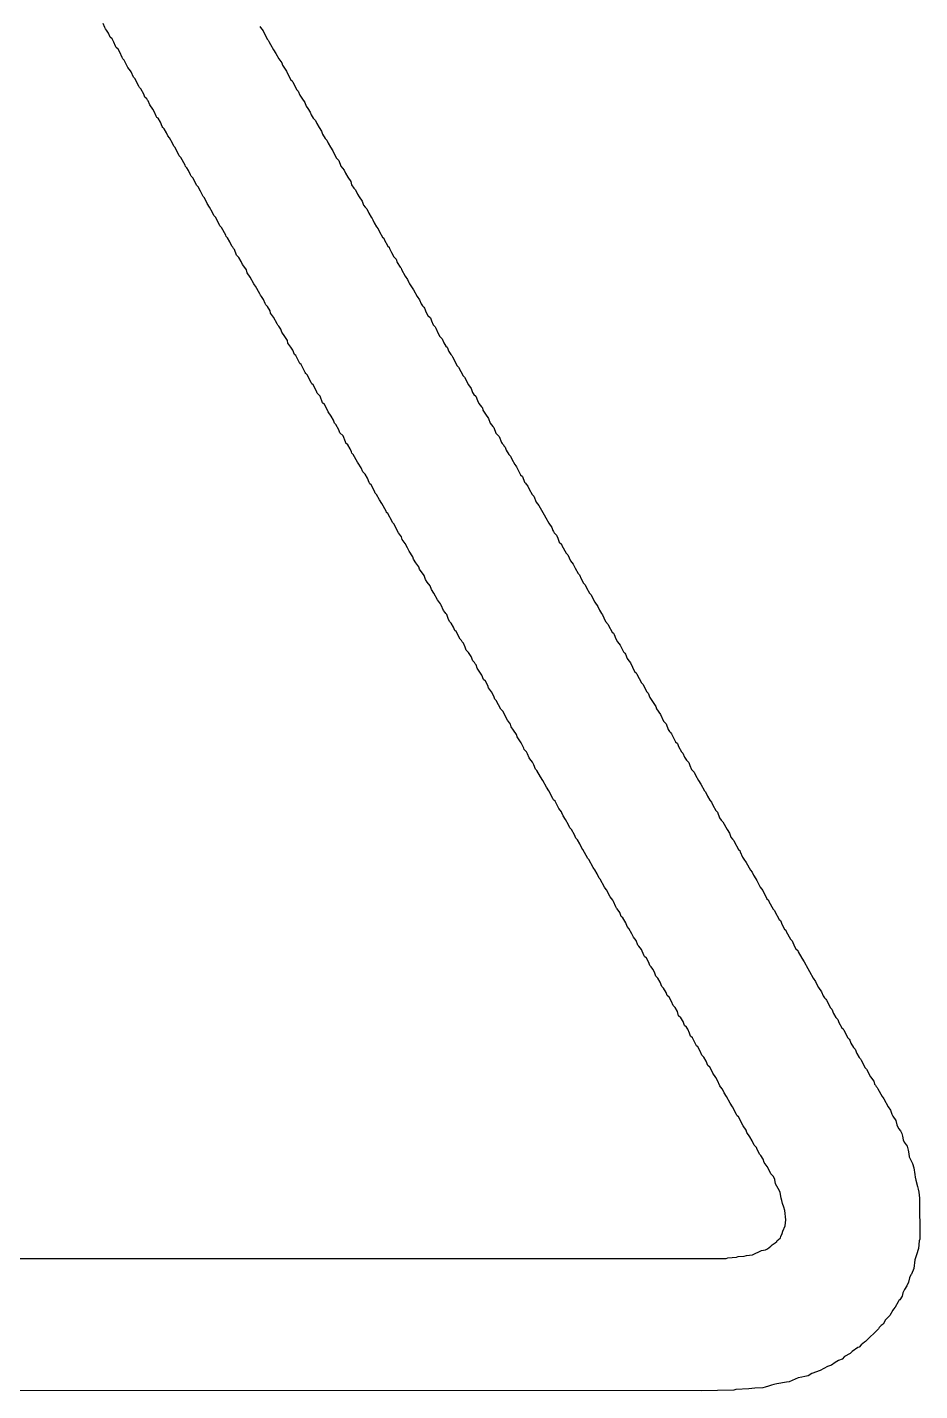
# Model space of a CAD drawing. Header units: inches. Extents: x 0 to 5379, y 0 to 5429.
# Drawn here: x 128.146 to 129.827, y 173.325 to 175.892 of the extents above; entities that cross this region are included whole.
import ezdxf

# ---------------------------------------------------------------- set-up
doc = ezdxf.new("R2010")
doc.units = ezdxf.units.IN
doc.layers.add('Top Overlay', color=2, linetype='Continuous')

msp = doc.modelspace()

# ---------------------------------------------------------------- linework, layer by layer
at = {"layer": 'Top Overlay'}
for p, q in [((128.2922, 175.8917), (128.2888, 175.8996)), ((128.2933, 175.8894), (128.2922, 175.8917)), ((128.2955, 175.8872), (128.2933, 175.8894)), ((128.2989, 175.8815), (128.2955, 175.8872)), ((128.3023, 175.8736), (128.2989, 175.8815)), ((128.3057, 175.8703), (128.3023, 175.8736)), ((128.3091, 175.8646), (128.3057, 175.8703)), ((128.584, 175.8939), (128.5851, 175.8917)), ((128.5851, 175.8917), (128.5902, 175.8855)), ((128.5902, 175.8855), (128.5981, 175.8697)), ((128.3124, 175.8567), (128.3091, 175.8646)), ((128.3136, 175.8545), (128.3124, 175.8567)), ((128.317, 175.8511), (128.3136, 175.8545)), ((128.3203, 175.8455), (128.317, 175.8511)), ((128.3248, 175.8353), (128.3203, 175.8455)), ((128.5981, 175.8697), (128.5998, 175.868)), ((128.5998, 175.868), (128.6009, 175.8658)), ((128.6009, 175.8658), (128.6043, 175.8601)), ((128.6043, 175.8601), (128.6099, 175.85)), ((128.6099, 175.85), (128.6144, 175.8432)), ((128.326, 175.8331), (128.3248, 175.8353)), ((128.3288, 175.8303), (128.326, 175.8331)), ((128.3355, 175.8167), (128.3288, 175.8303)), ((128.6144, 175.8432), (128.6201, 175.8331)), ((128.6201, 175.8331), (128.6257, 175.8252)), ((128.6257, 175.8252), (128.6268, 175.8207)), ((128.6268, 175.8207), (128.6342, 175.81)), ((128.3406, 175.8105), (128.3355, 175.8167)), ((128.3417, 175.8083), (128.3406, 175.8105)), ((128.3463, 175.7981), (128.3417, 175.8083)), ((128.3485, 175.7959), (128.3463, 175.7981)), ((128.3564, 175.7812), (128.3485, 175.7959)), ((128.6342, 175.81), (128.637, 175.8038)), ((128.637, 175.8038), (128.6426, 175.7936)), ((128.6426, 175.7936), (128.6449, 175.7914)), ((128.3575, 175.779), (128.3564, 175.7812)), ((128.3598, 175.7767), (128.3575, 175.779)), ((128.3654, 175.7666), (128.3598, 175.7767)), ((128.6449, 175.7914), (128.646, 175.7891)), ((128.646, 175.7891), (128.6539, 175.7745)), ((128.6539, 175.7745), (128.6561, 175.7722)), ((128.6561, 175.7722), (128.6595, 175.7643)), ((128.3677, 175.761), (128.3654, 175.7666)), ((128.371, 175.7576), (128.3677, 175.761)), ((128.3722, 175.7553), (128.371, 175.7576)), ((128.3739, 175.7536), (128.3722, 175.7553)), ((128.3767, 175.7463), (128.3739, 175.7536)), ((128.3823, 175.7384), (128.3767, 175.7463)), ((128.6595, 175.7643), (128.6629, 175.7587)), ((128.6629, 175.7587), (128.6685, 175.7508)), ((128.6685, 175.7508), (128.6714, 175.7435)), ((128.6714, 175.7435), (128.6742, 175.7395)), ((128.3857, 175.7328), (128.3823, 175.7384)), ((128.3891, 175.7249), (128.3857, 175.7328)), ((128.3902, 175.7226), (128.3891, 175.7249)), ((128.3925, 175.7215), (128.3902, 175.7226)), ((128.397, 175.7136), (128.3925, 175.7215)), ((128.6742, 175.7395), (128.6787, 175.7328)), ((128.6787, 175.7328), (128.6809, 175.7272)), ((128.6809, 175.7272), (128.6843, 175.7215)), ((128.6843, 175.7215), (128.6888, 175.717)), ((128.6888, 175.717), (128.6911, 175.7114)), ((128.4003, 175.7057), (128.397, 175.7136)), ((128.4015, 175.7035), (128.4003, 175.7057)), ((128.4037, 175.7012), (128.4015, 175.7035)), ((128.4082, 175.6933), (128.4037, 175.7012)), ((128.4105, 175.6877), (128.4082, 175.6933)), ((128.6911, 175.7114), (128.6956, 175.7035)), ((128.6956, 175.7035), (128.7001, 175.6967)), ((128.7001, 175.6967), (128.7023, 175.6911)), ((128.7023, 175.6911), (128.7068, 175.6832)), ((128.4139, 175.6843), (128.4105, 175.6877)), ((128.4195, 175.6742), (128.4139, 175.6843)), ((128.4218, 175.6686), (128.4195, 175.6742)), ((128.424, 175.6663), (128.4218, 175.6686)), ((128.4285, 175.6584), (128.424, 175.6663)), ((128.7068, 175.6832), (128.7102, 175.6798)), ((128.7102, 175.6798), (128.7125, 175.6742)), ((128.7125, 175.6742), (128.717, 175.6663)), ((128.717, 175.6663), (128.7215, 175.6595)), ((128.4319, 175.6505), (128.4285, 175.6584)), ((128.4353, 175.6471), (128.4319, 175.6505)), ((128.4432, 175.6325), (128.4353, 175.6471)), ((128.7215, 175.6595), (128.7238, 175.6539)), ((128.7238, 175.6539), (128.7283, 175.646)), ((128.7283, 175.646), (128.7328, 175.6415)), ((128.7328, 175.6415), (128.7367, 175.6308)), ((128.4443, 175.6302), (128.4432, 175.6325)), ((128.4465, 175.628), (128.4443, 175.6302)), ((128.4499, 175.6224), (128.4465, 175.628)), ((128.4533, 175.6145), (128.4499, 175.6224)), ((128.4544, 175.6122), (128.4533, 175.6145)), ((128.7367, 175.6308), (128.7395, 175.6269)), ((128.7395, 175.6269), (128.7429, 175.6235)), ((128.7429, 175.6235), (128.7452, 175.6178)), ((128.7452, 175.6178), (128.7497, 175.61)), ((128.4578, 175.6088), (128.4544, 175.6122)), ((128.4612, 175.6032), (128.4578, 175.6088)), ((128.4646, 175.5953), (128.4612, 175.6032)), ((128.468, 175.5919), (128.4646, 175.5953)), ((128.4725, 175.584), (128.468, 175.5919)), ((128.7497, 175.61), (128.7553, 175.6021)), ((128.7553, 175.6021), (128.757, 175.5959)), ((128.757, 175.5959), (128.7609, 175.5897)), ((128.7609, 175.5897), (128.7643, 175.5863)), ((128.4758, 175.5762), (128.4725, 175.584)), ((128.477, 175.5739), (128.4758, 175.5762)), ((128.4792, 175.5716), (128.477, 175.5739)), ((128.482, 175.5677), (128.4792, 175.5716)), ((128.4849, 175.5604), (128.482, 175.5677)), ((128.7643, 175.5863), (128.7677, 175.5784)), ((128.7677, 175.5784), (128.7711, 175.5728)), ((128.7711, 175.5728), (128.7767, 175.5649)), ((128.7767, 175.5649), (128.7795, 175.5576)), ((128.4894, 175.5536), (128.4849, 175.5604)), ((128.495, 175.5435), (128.4894, 175.5536)), ((128.4973, 175.5378), (128.495, 175.5435)), ((128.5006, 175.5345), (128.4973, 175.5378)), ((128.7795, 175.5576), (128.7823, 175.5536)), ((128.7823, 175.5536), (128.7857, 175.5502)), ((128.7857, 175.5502), (128.7891, 175.5423)), ((128.7891, 175.5423), (128.7936, 175.5345)), ((128.5051, 175.5266), (128.5006, 175.5345)), ((128.5085, 175.5187), (128.5051, 175.5266)), ((128.5119, 175.5153), (128.5085, 175.5187)), ((128.5198, 175.5007), (128.5119, 175.5153)), ((128.7936, 175.5345), (128.7959, 175.5322)), ((128.7959, 175.5322), (128.797, 175.53)), ((128.797, 175.53), (128.7992, 175.5243)), ((128.7992, 175.5243), (128.8038, 175.5164)), ((128.8038, 175.5164), (128.8071, 175.5131)), ((128.8071, 175.5131), (128.8094, 175.5074)), ((128.5209, 175.4984), (128.5198, 175.5007)), ((128.5232, 175.4961), (128.5209, 175.4984)), ((128.5277, 175.4883), (128.5232, 175.4961)), ((128.5311, 175.4804), (128.5277, 175.4883)), ((128.8094, 175.5074), (128.815, 175.4973)), ((128.815, 175.4973), (128.8173, 175.495)), ((128.8173, 175.495), (128.8184, 175.4928)), ((128.8184, 175.4928), (128.8252, 175.4804)), ((128.5333, 175.4781), (128.5311, 175.4804)), ((128.5344, 175.4759), (128.5333, 175.4781)), ((128.5361, 175.4742), (128.5344, 175.4759)), ((128.5401, 175.4635), (128.5361, 175.4742)), ((128.5446, 175.459), (128.5401, 175.4635)), ((128.8252, 175.4804), (128.8274, 175.4781)), ((128.8274, 175.4781), (128.8285, 175.4759)), ((128.8285, 175.4759), (128.8319, 175.468)), ((128.8319, 175.468), (128.8364, 175.4601)), ((128.8364, 175.4601), (128.8409, 175.4556)), ((128.5491, 175.4511), (128.5446, 175.459)), ((128.5513, 175.4454), (128.5491, 175.4511)), ((128.5542, 175.4426), (128.5513, 175.4454)), ((128.5587, 175.4359), (128.5542, 175.4426)), ((128.5604, 175.4297), (128.5587, 175.4359)), ((128.8409, 175.4556), (128.8426, 175.4494)), ((128.8426, 175.4494), (128.8483, 175.4404)), ((128.8483, 175.4404), (128.85, 175.4387)), ((128.85, 175.4387), (128.8511, 175.4364)), ((128.8511, 175.4364), (128.8578, 175.424)), ((128.566, 175.4218), (128.5604, 175.4297)), ((128.5728, 175.4094), (128.566, 175.4218)), ((128.5739, 175.4071), (128.5728, 175.4094)), ((128.8578, 175.424), (128.8624, 175.4173)), ((128.8624, 175.4173), (128.8646, 175.4116)), ((128.8646, 175.4116), (128.8657, 175.4094)), ((128.8657, 175.4094), (128.8736, 175.3981)), ((128.5761, 175.4049), (128.5739, 175.4071)), ((128.584, 175.3902), (128.5761, 175.4049)), ((128.5851, 175.388), (128.584, 175.3902)), ((128.5874, 175.3857), (128.5851, 175.388)), ((128.5908, 175.3801), (128.5874, 175.3857)), ((128.8736, 175.3981), (128.8804, 175.3857)), ((128.8804, 175.3857), (128.8849, 175.379)), ((128.5942, 175.3722), (128.5908, 175.3801)), ((128.5953, 175.3699), (128.5942, 175.3722)), ((128.5987, 175.3666), (128.5953, 175.3699)), ((128.6032, 175.3587), (128.5987, 175.3666)), ((128.6043, 175.3542), (128.6032, 175.3587)), ((128.8849, 175.379), (128.8877, 175.3716)), ((128.8877, 175.3716), (128.8905, 175.3677)), ((128.8905, 175.3677), (128.8928, 175.3654)), ((128.8928, 175.3654), (128.8939, 175.3632)), ((128.8939, 175.3632), (128.8973, 175.3553)), ((128.6099, 175.3463), (128.6043, 175.3542)), ((128.6167, 175.3339), (128.6099, 175.3463)), ((128.6178, 175.3316), (128.6167, 175.3339)), ((128.6201, 175.3294), (128.6178, 175.3316)), ((128.8973, 175.3553), (128.9007, 175.3497)), ((128.9007, 175.3497), (128.9052, 175.3452)), ((128.9052, 175.3452), (128.9074, 175.3395)), ((128.9074, 175.3395), (128.9102, 175.3322)), ((128.9102, 175.3322), (128.9142, 175.3282)), ((128.6235, 175.3237), (128.6201, 175.3294)), ((128.6257, 175.3181), (128.6235, 175.3237)), ((128.6314, 175.3102), (128.6257, 175.3181)), ((128.6359, 175.3023), (128.6314, 175.3102)), ((128.9142, 175.3282), (128.9153, 175.326)), ((128.9153, 175.326), (128.9198, 175.3159)), ((128.9198, 175.3159), (128.9232, 175.3102)), ((128.9232, 175.3102), (128.9277, 175.3057)), ((128.9277, 175.3057), (128.9305, 175.2984)), ((128.637, 175.2978), (128.6359, 175.3023)), ((128.6426, 175.2899), (128.637, 175.2978)), ((128.646, 175.2843), (128.6426, 175.2899)), ((128.6494, 175.2764), (128.646, 175.2843)), ((128.9305, 175.2984), (128.9345, 175.2922)), ((128.9345, 175.2922), (128.9367, 175.2899)), ((128.9367, 175.2899), (128.9401, 175.282)), ((128.9401, 175.282), (128.9435, 175.2764)), ((128.6516, 175.2742), (128.6494, 175.2764)), ((128.6595, 175.2595), (128.6516, 175.2742)), ((128.6618, 175.2573), (128.6595, 175.2595)), ((128.6697, 175.2426), (128.6618, 175.2573)), ((128.9435, 175.2764), (128.9457, 175.2742)), ((128.9457, 175.2742), (128.9469, 175.2719)), ((128.9469, 175.2719), (128.9559, 175.255)), ((128.9559, 175.255), (128.9581, 175.2527)), ((128.6708, 175.2404), (128.6697, 175.2426)), ((128.673, 175.2381), (128.6708, 175.2404)), ((128.6809, 175.2235), (128.673, 175.2381)), ((128.9581, 175.2527), (128.9672, 175.2358)), ((128.9672, 175.2358), (128.9694, 175.2336)), ((128.9694, 175.2336), (128.9773, 175.2189)), ((128.6821, 175.2212), (128.6809, 175.2235)), ((128.6843, 175.2189), (128.6821, 175.2212)), ((128.6888, 175.2111), (128.6843, 175.2189)), ((128.6911, 175.2054), (128.6888, 175.2111)), ((128.6922, 175.2032), (128.6911, 175.2054)), ((128.6978, 175.1975), (128.6922, 175.2032)), ((128.9773, 175.2189), (128.9818, 175.2122)), ((128.9818, 175.2122), (128.9846, 175.2049)), ((128.9846, 175.2049), (128.9874, 175.2009)), ((128.7023, 175.1851), (128.6978, 175.1975)), ((128.7057, 175.1818), (128.7023, 175.1851)), ((128.7102, 175.1739), (128.7057, 175.1818)), ((128.9874, 175.2009), (128.9908, 175.1975)), ((128.9908, 175.1975), (128.9942, 175.1896)), ((128.9942, 175.1896), (128.9965, 175.184)), ((128.9965, 175.184), (129.0015, 175.1778)), ((129.0015, 175.1778), (129.0032, 175.1761)), ((128.7125, 175.1682), (128.7102, 175.1739)), ((128.7181, 175.1603), (128.7125, 175.1682)), ((128.7226, 175.1525), (128.7181, 175.1603)), ((128.7249, 175.1468), (128.7226, 175.1525)), ((129.0032, 175.1761), (129.0043, 175.1716)), ((129.0043, 175.1716), (129.0088, 175.1637)), ((129.0088, 175.1637), (129.0145, 175.1558)), ((129.0145, 175.1558), (129.0179, 175.1468)), ((128.7271, 175.1446), (128.7249, 175.1468)), ((128.7328, 175.1344), (128.7271, 175.1446)), ((128.735, 175.1288), (128.7328, 175.1344)), ((128.7407, 175.1232), (128.735, 175.1288)), ((129.0179, 175.1468), (129.0229, 175.1406)), ((129.0229, 175.1406), (129.0246, 175.1389)), ((129.0246, 175.1389), (129.0286, 175.1282)), ((129.0286, 175.1282), (129.0348, 175.122)), ((128.7452, 175.1119), (128.7407, 175.1232)), ((128.7463, 175.1096), (128.7452, 175.1119)), ((128.7497, 175.1063), (128.7463, 175.1096)), ((128.7542, 175.0984), (128.7497, 175.1063)), ((129.0348, 175.122), (129.0393, 175.1108)), ((129.0393, 175.1108), (129.0404, 175.1085)), ((129.0404, 175.1085), (129.0427, 175.1063)), ((129.0427, 175.1063), (129.0438, 175.104)), ((129.0438, 175.104), (129.046, 175.1018)), ((129.046, 175.1018), (129.0483, 175.0961)), ((128.7564, 175.0927), (128.7542, 175.0984)), ((128.7576, 175.0905), (128.7564, 175.0927)), ((128.7598, 175.0882), (128.7576, 175.0905)), ((128.7677, 175.0736), (128.7598, 175.0882)), ((129.0483, 175.0961), (129.0528, 175.0882)), ((129.0528, 175.0882), (129.0562, 175.0848)), ((129.0562, 175.0848), (129.0584, 175.0792)), ((129.0584, 175.0792), (129.0641, 175.0691)), ((128.7694, 175.0719), (128.7677, 175.0736)), ((128.775, 175.0629), (128.7694, 175.0719)), ((128.7778, 175.0556), (128.775, 175.0629)), ((128.7823, 175.051), (128.7778, 175.0556)), ((128.7869, 175.0432), (128.7823, 175.051)), ((129.0641, 175.0691), (129.0663, 175.0668)), ((129.0663, 175.0668), (129.0674, 175.0646)), ((129.0674, 175.0646), (129.0753, 175.0499)), ((129.0753, 175.0499), (129.0787, 175.0465)), ((128.7902, 175.0353), (128.7869, 175.0432)), ((128.7914, 175.033), (128.7902, 175.0353)), ((128.7936, 175.0308), (128.7914, 175.033)), ((128.797, 175.0251), (128.7936, 175.0308)), ((128.8004, 175.0172), (128.797, 175.0251)), ((129.0787, 175.0465), (129.0827, 175.0358)), ((129.0827, 175.0358), (129.0843, 175.0341)), ((129.0843, 175.0341), (129.0855, 175.0319)), ((129.0855, 175.0319), (129.0889, 175.0285)), ((129.0889, 175.0285), (129.0911, 175.0229)), ((129.0911, 175.0229), (129.0967, 175.0127)), ((128.8015, 175.015), (128.8004, 175.0172)), ((128.8038, 175.0127), (128.8015, 175.015)), ((128.8094, 175.0026), (128.8038, 175.0127)), ((128.8139, 174.9958), (128.8094, 175.0026)), ((129.0967, 175.0127), (129.1001, 175.0094)), ((129.1001, 175.0094), (129.1046, 174.9981)), ((129.1046, 174.9981), (129.1097, 174.9919)), ((128.8218, 174.9812), (128.8139, 174.9958)), ((128.8229, 174.9789), (128.8218, 174.9812)), ((128.8252, 174.9767), (128.8229, 174.9789)), ((128.8331, 174.962), (128.8252, 174.9767)), ((129.1097, 174.9919), (129.1193, 174.9744)), ((129.1193, 174.9744), (129.1227, 174.9688)), ((128.8342, 174.9598), (128.8331, 174.962)), ((128.8364, 174.9575), (128.8342, 174.9598)), ((128.8455, 174.9406), (128.8364, 174.9575)), ((129.1227, 174.9688), (129.1283, 174.9586)), ((129.1283, 174.9586), (129.1339, 174.9508)), ((129.1339, 174.9508), (129.1356, 174.9446)), ((128.8511, 174.9327), (128.8455, 174.9406)), ((128.8522, 174.9282), (128.8511, 174.9327)), ((128.8578, 174.9203), (128.8522, 174.9282)), ((128.8624, 174.9124), (128.8578, 174.9203)), ((129.1356, 174.9446), (129.1373, 174.9429)), ((129.1373, 174.9429), (129.1384, 174.9406)), ((129.1384, 174.9406), (129.1429, 174.9361)), ((129.1429, 174.9361), (129.1452, 174.9305)), ((129.1452, 174.9305), (129.148, 174.9231)), ((129.148, 174.9231), (129.152, 174.9192)), ((128.8652, 174.9062), (128.8624, 174.9124)), ((128.8725, 174.8955), (128.8652, 174.9062)), ((128.8736, 174.891), (128.8725, 174.8955)), ((129.152, 174.9192), (129.1531, 174.9169)), ((129.1531, 174.9169), (129.161, 174.9023)), ((129.161, 174.9023), (129.1643, 174.8989)), ((129.1643, 174.8989), (129.1689, 174.8876)), ((128.8781, 174.8843), (128.8736, 174.891)), ((128.8838, 174.8764), (128.8781, 174.8843)), ((128.8849, 174.8719), (128.8838, 174.8764)), ((128.8933, 174.86), (128.8849, 174.8719)), ((129.1689, 174.8876), (129.1739, 174.8815)), ((129.1739, 174.8815), (129.1779, 174.8741)), ((129.1779, 174.8741), (129.1835, 174.864)), ((128.8962, 174.8527), (128.8933, 174.86)), ((128.899, 174.8476), (128.8962, 174.8527)), ((128.9046, 174.8409), (128.899, 174.8476)), ((129.1835, 174.864), (129.1858, 174.8617)), ((129.1858, 174.8617), (129.1891, 174.8538)), ((129.1891, 174.8538), (129.1936, 174.846)), ((129.1936, 174.846), (129.197, 174.8426)), ((128.9074, 174.8336), (128.9046, 174.8409)), ((128.9119, 174.8268), (128.9074, 174.8336)), ((128.9187, 174.8144), (128.9119, 174.8268)), ((129.197, 174.8426), (129.1993, 174.8369)), ((129.1993, 174.8369), (129.2049, 174.8268)), ((129.2049, 174.8268), (129.2072, 174.8245)), ((129.2072, 174.8245), (129.2151, 174.8099)), ((128.9243, 174.8065), (128.9187, 174.8144)), ((128.9255, 174.8043), (128.9243, 174.8065)), ((128.93, 174.7941), (128.9255, 174.8043)), ((128.9333, 174.7907), (128.93, 174.7941)), ((129.2151, 174.8099), (129.2207, 174.802)), ((129.2207, 174.802), (129.2235, 174.7947)), ((129.2235, 174.7947), (129.2275, 174.7885)), ((128.9345, 174.7885), (128.9333, 174.7907)), ((128.9362, 174.7868), (128.9345, 174.7885)), ((128.939, 174.7795), (128.9362, 174.7868)), ((128.9412, 174.7738), (128.939, 174.7795)), ((128.9446, 174.7705), (128.9412, 174.7738)), ((128.9491, 174.7626), (128.9446, 174.7705)), ((129.2275, 174.7885), (129.2297, 174.7862)), ((129.2297, 174.7862), (129.232, 174.7806)), ((129.232, 174.7806), (129.2348, 174.7733)), ((129.2348, 174.7733), (129.2398, 174.7682)), ((129.2398, 174.7682), (129.241, 174.7659)), ((128.9514, 174.7569), (128.9491, 174.7626)), ((128.9536, 174.7547), (128.9514, 174.7569)), ((128.9615, 174.74), (128.9536, 174.7547)), ((129.241, 174.7659), (129.2477, 174.7536)), ((129.2477, 174.7536), (129.25, 174.7513)), ((129.25, 174.7513), (129.2511, 174.749)), ((129.2511, 174.749), (129.2545, 174.7412)), ((129.2545, 174.7412), (129.2579, 174.7355)), ((128.9638, 174.7378), (128.9615, 174.74)), ((128.9649, 174.7355), (128.9638, 174.7378)), ((128.9677, 174.7327), (128.9649, 174.7355)), ((128.9705, 174.7254), (128.9677, 174.7327)), ((128.9728, 174.7197), (128.9705, 174.7254)), ((128.9773, 174.7152), (128.9728, 174.7197)), ((128.9818, 174.7074), (128.9773, 174.7152)), ((129.2579, 174.7355), (129.2624, 174.7288)), ((129.2624, 174.7288), (129.2691, 174.7164)), ((129.2691, 174.7164), (129.2714, 174.7141)), ((128.9852, 174.6995), (128.9818, 174.7074)), ((128.9886, 174.6961), (128.9852, 174.6995)), ((128.9897, 174.6938), (128.9886, 174.6961)), ((128.9914, 174.6921), (128.9897, 174.6938)), ((128.9931, 174.6859), (128.9914, 174.6921)), ((129.2714, 174.7141), (129.2725, 174.7119)), ((129.2725, 174.7119), (129.2759, 174.704)), ((129.2759, 174.704), (129.277, 174.7017)), ((129.277, 174.7017), (129.2821, 174.6955)), ((129.2821, 174.6955), (129.29, 174.6797)), ((129.001, 174.6747), (128.9931, 174.6859)), ((129.0021, 174.6724), (129.001, 174.6747)), ((129.0055, 174.6645), (129.0021, 174.6724)), ((129.0088, 174.6612), (129.0055, 174.6645)), ((129.29, 174.6797), (129.2928, 174.6769)), ((129.2928, 174.6769), (129.2939, 174.6747)), ((129.2939, 174.6747), (129.303, 174.6578)), ((129.0133, 174.6533), (129.0088, 174.6612)), ((129.0145, 174.6488), (129.0133, 174.6533)), ((129.0201, 174.6409), (129.0145, 174.6488)), ((129.0246, 174.633), (129.0201, 174.6409)), ((129.303, 174.6578), (129.3052, 174.6555)), ((129.3052, 174.6555), (129.3131, 174.6409)), ((129.3131, 174.6409), (129.3153, 174.6386)), ((129.3153, 174.6386), (129.3187, 174.6307)), ((129.0269, 174.6273), (129.0246, 174.633)), ((129.0291, 174.6251), (129.0269, 174.6273)), ((129.0381, 174.6082), (129.0291, 174.6251)), ((129.3187, 174.6307), (129.3199, 174.6285)), ((129.3199, 174.6285), (129.33, 174.6138)), ((129.33, 174.6138), (129.3311, 174.6093)), ((129.0415, 174.6048), (129.0381, 174.6082)), ((129.0505, 174.5879), (129.0415, 174.6048)), ((129.0562, 174.58), (129.0505, 174.5879)), ((129.3311, 174.6093), (129.3384, 174.5986)), ((129.3384, 174.5986), (129.3441, 174.5862)), ((129.0573, 174.5755), (129.0562, 174.58)), ((129.0618, 174.5688), (129.0573, 174.5755)), ((129.0674, 174.5609), (129.0618, 174.5688)), ((129.0686, 174.5564), (129.0674, 174.5609)), ((129.3441, 174.5862), (129.3492, 174.5811)), ((129.3492, 174.5811), (129.3531, 174.5704)), ((129.3531, 174.5704), (129.3559, 174.5665)), ((129.3559, 174.5665), (129.3582, 174.5642)), ((129.3582, 174.5642), (129.3593, 174.562)), ((129.3593, 174.562), (129.3672, 174.5473)), ((129.0765, 174.5451), (129.0686, 174.5564)), ((129.0776, 174.5428), (129.0765, 174.5451)), ((129.081, 174.5349), (129.0776, 174.5428)), ((129.3672, 174.5473), (129.3706, 174.544)), ((129.3706, 174.544), (129.3728, 174.5383)), ((129.3728, 174.5383), (129.3785, 174.5282)), ((129.0821, 174.5327), (129.081, 174.5349)), ((129.0866, 174.5282), (129.0821, 174.5327)), ((129.0883, 174.5242), (129.0866, 174.5282)), ((129.0911, 174.5169), (129.0883, 174.5242)), ((129.0928, 174.5152), (129.0911, 174.5169)), ((129.0979, 174.509), (129.0928, 174.5152)), ((129.3785, 174.5282), (129.3807, 174.5259)), ((129.3807, 174.5259), (129.3841, 174.518)), ((129.3841, 174.518), (129.3875, 174.5124)), ((129.3875, 174.5124), (129.392, 174.5079)), ((129.1001, 174.5034), (129.0979, 174.509)), ((129.1035, 174.4955), (129.1001, 174.5034)), ((129.1058, 174.4933), (129.1035, 174.4955)), ((129.1125, 174.4809), (129.1058, 174.4933)), ((129.392, 174.5079), (129.3942, 174.5023)), ((129.3942, 174.5023), (129.397, 174.4949)), ((129.397, 174.4949), (129.4021, 174.4899)), ((129.4021, 174.4899), (129.4044, 174.4842)), ((129.4044, 174.4842), (129.41, 174.4741)), ((129.117, 174.4741), (129.1125, 174.4809)), ((129.1238, 174.4617), (129.117, 174.4741)), ((129.1283, 174.4549), (129.1238, 174.4617)), ((129.41, 174.4741), (129.4145, 174.4673)), ((129.4145, 174.4673), (129.4213, 174.4549)), ((129.1362, 174.4403), (129.1283, 174.4549)), ((129.1373, 174.438), (129.1362, 174.4403)), ((129.1401, 174.4352), (129.1373, 174.438)), ((129.1469, 174.4217), (129.1401, 174.4352)), ((129.4213, 174.4549), (129.4235, 174.4527)), ((129.4235, 174.4527), (129.4269, 174.4448)), ((129.4269, 174.4448), (129.4314, 174.4369)), ((129.4314, 174.4369), (129.4348, 174.4335)), ((129.4348, 174.4335), (129.437, 174.4279)), ((129.152, 174.4155), (129.1469, 174.4217)), ((129.1531, 174.4132), (129.152, 174.4155)), ((129.1553, 174.4076), (129.1531, 174.4132)), ((129.1598, 174.4009), (129.1553, 174.4076)), ((129.437, 174.4279), (129.4427, 174.4178)), ((129.4427, 174.4178), (129.4461, 174.4144)), ((129.4461, 174.4144), (129.45, 174.4037)), ((129.1655, 174.3907), (129.1598, 174.4009)), ((129.1677, 174.3851), (129.1655, 174.3907)), ((129.1711, 174.3817), (129.1677, 174.3851)), ((129.1767, 174.3716), (129.1711, 174.3817)), ((129.45, 174.4037), (129.4528, 174.3997)), ((129.4528, 174.3997), (129.4562, 174.3963)), ((129.4562, 174.3963), (129.4641, 174.3817)), ((129.4641, 174.3817), (129.4686, 174.3749)), ((129.179, 174.3659), (129.1767, 174.3716)), ((129.1824, 174.3625), (129.179, 174.3659)), ((129.1869, 174.3547), (129.1824, 174.3625)), ((129.4686, 174.3749), (129.4714, 174.3676)), ((129.4714, 174.3676), (129.4742, 174.3637)), ((129.4742, 174.3637), (129.4765, 174.3614)), ((129.4765, 174.3614), (129.4776, 174.3592)), ((129.4776, 174.3592), (129.4855, 174.3445)), ((129.1903, 174.3468), (129.1869, 174.3547)), ((129.1925, 174.3445), (129.1903, 174.3468)), ((129.2015, 174.3276), (129.1925, 174.3445)), ((129.4855, 174.3445), (129.4878, 174.3423)), ((129.4878, 174.3423), (129.4889, 174.34)), ((129.4889, 174.34), (129.4934, 174.3299)), ((129.4934, 174.3299), (129.4968, 174.3242)), ((129.2038, 174.3254), (129.2015, 174.3276)), ((129.2117, 174.3107), (129.2038, 174.3254)), ((129.2128, 174.3084), (129.2117, 174.3107)), ((129.2151, 174.3062), (129.2128, 174.3084)), ((129.2196, 174.2983), (129.2151, 174.3062)), ((129.4968, 174.3242), (129.499, 174.322)), ((129.499, 174.322), (129.5001, 174.3197)), ((129.5001, 174.3197), (129.508, 174.3051)), ((129.508, 174.3051), (129.5114, 174.3017)), ((129.2229, 174.2904), (129.2196, 174.2983)), ((129.2252, 174.2882), (129.2229, 174.2904)), ((129.2331, 174.2735), (129.2252, 174.2882)), ((129.5114, 174.3017), (129.5137, 174.2961)), ((129.5137, 174.2961), (129.5148, 174.2938)), ((129.5148, 174.2938), (129.5204, 174.2859)), ((129.5204, 174.2859), (129.5216, 174.2837)), ((129.5216, 174.2837), (129.5249, 174.2758)), ((129.2342, 174.2713), (129.2331, 174.2735)), ((129.237, 174.2684), (129.2342, 174.2713)), ((129.2438, 174.2549), (129.237, 174.2684)), ((129.2489, 174.2487), (129.2438, 174.2549)), ((129.5249, 174.2758), (129.5261, 174.2735)), ((129.5261, 174.2735), (129.5311, 174.2673)), ((129.5311, 174.2673), (129.539, 174.2515)), ((129.25, 174.2465), (129.2489, 174.2487)), ((129.2545, 174.2363), (129.25, 174.2465)), ((129.2556, 174.2341), (129.2545, 174.2363)), ((129.2573, 174.2324), (129.2556, 174.2341)), ((129.2618, 174.2256), (129.2573, 174.2324)), ((129.539, 174.2515), (129.5418, 174.2487)), ((129.5418, 174.2487), (129.543, 174.2465)), ((129.543, 174.2465), (129.5509, 174.2318)), ((129.5509, 174.2318), (129.5531, 174.2296)), ((129.5531, 174.2296), (129.5542, 174.2273)), ((129.5542, 174.2273), (129.5621, 174.2127)), ((129.2646, 174.2183), (129.2618, 174.2256)), ((129.2675, 174.2155), (129.2646, 174.2183)), ((129.2731, 174.2065), (129.2675, 174.2155)), ((129.2759, 174.1991), (129.2731, 174.2065)), ((129.5621, 174.2127), (129.5644, 174.2104)), ((129.5644, 174.2104), (129.5678, 174.2025)), ((129.5678, 174.2025), (129.5723, 174.1946)), ((129.2793, 174.1958), (129.2759, 174.1991)), ((129.2849, 174.1856), (129.2793, 174.1958)), ((129.2877, 174.1794), (129.2849, 174.1856)), ((129.2928, 174.1732), (129.2877, 174.1794)), ((129.5723, 174.1946), (129.5745, 174.1924)), ((129.5745, 174.1924), (129.5756, 174.1901)), ((129.5756, 174.1901), (129.5835, 174.1755)), ((129.2962, 174.1642), (129.2928, 174.1732)), ((129.2979, 174.1625), (129.2962, 174.1642)), ((129.303, 174.1563), (129.2979, 174.1625)), ((129.3075, 174.1451), (129.303, 174.1563)), ((129.5835, 174.1755), (129.5869, 174.1721)), ((129.5869, 174.1721), (129.5909, 174.1614)), ((129.5909, 174.1614), (129.5937, 174.1575)), ((129.5937, 174.1575), (129.5971, 174.1541)), ((129.5971, 174.1541), (129.5982, 174.1518)), ((129.5982, 174.1518), (129.6049, 174.1394)), ((129.3086, 174.1428), (129.3075, 174.1451)), ((129.312, 174.1394), (129.3086, 174.1428)), ((129.3165, 174.1315), (129.312, 174.1394)), ((129.3187, 174.1259), (129.3165, 174.1315)), ((129.321, 174.1236), (129.3187, 174.1259)), ((129.6049, 174.1394), (129.6095, 174.1327)), ((129.6095, 174.1327), (129.6162, 174.1203)), ((129.3221, 174.1214), (129.321, 174.1236)), ((129.3249, 174.1186), (129.3221, 174.1214)), ((129.3277, 174.1112), (129.3249, 174.1186)), ((129.33, 174.1056), (129.3277, 174.1112)), ((129.3334, 174.1022), (129.33, 174.1056)), ((129.3379, 174.0943), (129.3334, 174.1022)), ((129.6162, 174.1203), (129.6196, 174.1146)), ((129.6196, 174.1146), (129.6264, 174.1022)), ((129.6264, 174.1022), (129.6309, 174.0955)), ((129.3413, 174.0865), (129.3379, 174.0943)), ((129.3446, 174.0831), (129.3413, 174.0865)), ((129.3491, 174.0752), (129.3446, 174.0831)), ((129.3514, 174.0696), (129.3491, 174.0752)), ((129.6309, 174.0955), (129.6331, 174.0898)), ((129.6331, 174.0898), (129.6365, 174.0842)), ((129.6365, 174.0842), (129.6421, 174.0763)), ((129.6421, 174.0763), (129.645, 174.069)), ((129.3548, 174.0662), (129.3514, 174.0696)), ((129.3593, 174.0583), (129.3548, 174.0662)), ((129.3627, 174.0504), (129.3593, 174.0583)), ((129.3661, 174.047), (129.3627, 174.0504)), ((129.645, 174.069), (129.6478, 174.065)), ((129.6478, 174.065), (129.65, 174.0628)), ((129.65, 174.0628), (129.6511, 174.0605)), ((129.6511, 174.0605), (129.659, 174.0459)), ((129.3706, 174.0391), (129.3661, 174.047)), ((129.3728, 174.0312), (129.3706, 174.0391)), ((129.3768, 174.0273), (129.3728, 174.0312)), ((129.3813, 174.0205), (129.3768, 174.0273)), ((129.659, 174.0459), (129.6613, 174.0436)), ((129.6613, 174.0436), (129.6647, 174.0358)), ((129.6647, 174.0358), (129.6692, 174.0279)), ((129.6692, 174.0279), (129.6726, 174.0245)), ((129.6726, 174.0245), (129.6748, 174.0188)), ((129.3841, 174.0132), (129.3813, 174.0205)), ((129.3875, 174.0098), (129.3841, 174.0132)), ((129.3886, 174.0076), (129.3875, 174.0098)), ((129.3903, 174.0059), (129.3886, 174.0076)), ((129.3931, 173.9986), (129.3903, 174.0059)), ((129.3954, 173.9929), (129.3931, 173.9986)), ((129.6748, 174.0188), (129.6804, 174.0087)), ((129.6804, 174.0087), (129.6827, 174.0065)), ((129.6827, 174.0065), (129.6838, 174.0042)), ((129.6838, 174.0042), (129.6917, 173.9896)), ((129.3987, 173.9896), (129.3954, 173.9929)), ((129.4055, 173.9772), (129.3987, 173.9896)), ((129.4066, 173.9749), (129.4055, 173.9772)), ((129.4089, 173.9726), (129.4066, 173.9749)), ((129.4134, 173.9648), (129.4089, 173.9726)), ((129.6917, 173.9896), (129.694, 173.9873)), ((129.694, 173.9873), (129.6951, 173.985)), ((129.6951, 173.985), (129.6974, 173.9794)), ((129.6974, 173.9794), (129.7019, 173.9715)), ((129.7019, 173.9715), (129.7052, 173.9681)), ((129.4168, 173.9569), (129.4134, 173.9648)), ((129.4201, 173.9535), (129.4168, 173.9569)), ((129.4247, 173.9456), (129.4201, 173.9535)), ((129.428, 173.9377), (129.4247, 173.9456)), ((129.7052, 173.9681), (129.7086, 173.9603)), ((129.7086, 173.9603), (129.7131, 173.9524)), ((129.7131, 173.9524), (129.7154, 173.9501)), ((129.7154, 173.9501), (129.7165, 173.9479)), ((129.7165, 173.9479), (129.7244, 173.9332)), ((129.4314, 173.9343), (129.428, 173.9377)), ((129.4348, 173.9287), (129.4314, 173.9343)), ((129.437, 173.9231), (129.4348, 173.9287)), ((129.4427, 173.9152), (129.437, 173.9231)), ((129.7244, 173.9332), (129.7266, 173.931)), ((129.7266, 173.931), (129.7345, 173.9163)), ((129.4461, 173.9095), (129.4427, 173.9152)), ((129.4506, 173.8994), (129.4461, 173.9095)), ((129.4517, 173.8972), (129.4506, 173.8994)), ((129.4556, 173.8932), (129.4517, 173.8972)), ((129.7345, 173.9163), (129.7402, 173.9084)), ((129.7402, 173.9084), (129.7419, 173.9022)), ((129.7419, 173.9022), (129.7436, 173.9005)), ((129.7436, 173.9005), (129.7447, 173.8983)), ((129.7447, 173.8983), (129.7469, 173.896)), ((129.7469, 173.896), (129.7481, 173.8938)), ((129.7481, 173.8938), (129.7559, 173.8791)), ((129.4585, 173.8859), (129.4556, 173.8932)), ((129.463, 173.8791), (129.4585, 173.8859)), ((129.4697, 173.8667), (129.463, 173.8791)), ((129.7559, 173.8791), (129.7582, 173.8769)), ((129.7582, 173.8769), (129.7593, 173.8746)), ((129.7593, 173.8746), (129.7672, 173.86)), ((129.4742, 173.86), (129.4697, 173.8667)), ((129.4821, 173.8453), (129.4742, 173.86)), ((129.4832, 173.8431), (129.4821, 173.8453)), ((129.4855, 173.8408), (129.4832, 173.8431)), ((129.7672, 173.86), (129.7717, 173.8532)), ((129.7717, 173.8532), (129.7745, 173.8459)), ((129.7745, 173.8459), (129.7762, 173.8419)), ((129.4945, 173.8239), (129.4855, 173.8408)), ((129.5001, 173.816), (129.4945, 173.8239)), ((129.7762, 173.8419), (129.7819, 173.834)), ((129.7819, 173.834), (129.7841, 173.8262)), ((129.7841, 173.8262), (129.7869, 173.8188)), ((129.7869, 173.8188), (129.7909, 173.8149)), ((129.5013, 173.8115), (129.5001, 173.816)), ((129.5069, 173.8036), (129.5013, 173.8115)), ((129.5114, 173.7957), (129.5069, 173.8036)), ((129.5148, 173.7878), (129.5114, 173.7957)), ((129.7909, 173.8149), (129.7931, 173.8093)), ((129.7931, 173.8093), (129.7943, 173.8047)), ((129.7943, 173.8047), (129.7959, 173.7974)), ((129.7959, 173.7974), (129.7976, 173.7935)), ((129.7976, 173.7935), (129.8033, 173.7856)), ((129.5193, 173.7833), (129.5148, 173.7878)), ((129.5204, 173.7811), (129.5193, 173.7833)), ((129.5249, 173.7709), (129.5204, 173.7811)), ((129.5278, 173.7681), (129.5249, 173.7709)), ((129.5323, 173.7614), (129.5278, 173.7681)), ((129.8033, 173.7856), (129.805, 173.7783)), ((129.805, 173.7783), (129.8061, 173.7715)), ((129.8061, 173.7715), (129.8072, 173.7659)), ((129.8072, 173.7659), (129.8134, 173.7529)), ((129.534, 173.7552), (129.5323, 173.7614)), ((129.5396, 173.7473), (129.534, 173.7552)), ((129.5441, 173.7394), (129.5396, 173.7473)), ((129.5464, 173.7338), (129.5441, 173.7394)), ((129.8134, 173.7529), (129.8157, 173.745)), ((129.8157, 173.745), (129.8174, 173.7321)), ((129.5514, 173.7287), (129.5464, 173.7338)), ((129.5537, 173.7231), (129.5514, 173.7287)), ((129.5554, 173.7146), (129.5537, 173.7231)), ((129.5604, 173.7061), (129.5554, 173.7146)), ((129.8174, 173.7321), (129.8185, 173.7276)), ((129.8185, 173.7276), (129.8196, 173.7219)), ((129.8196, 173.7219), (129.823, 173.7095)), ((129.5638, 173.6994), (129.5604, 173.7061)), ((129.5649, 173.6949), (129.5638, 173.6994)), ((129.5661, 173.6881), (129.5649, 173.6949)), ((129.5672, 173.6836), (129.5661, 173.6881)), ((129.823, 173.7095), (129.8241, 173.705)), ((129.8241, 173.705), (129.8252, 173.6994)), ((129.8252, 173.6994), (129.8264, 173.6881)), ((129.8264, 173.6881), (129.8269, 173.6109)), ((129.5683, 173.678), (129.5672, 173.6836)), ((129.5711, 173.6707), (129.5683, 173.678)), ((129.5728, 173.6645), (129.5711, 173.6707)), ((129.5745, 173.647), (129.5728, 173.6645)), ((129.5734, 173.6357), (129.5745, 173.647)), ((129.5604, 173.6092), (129.5644, 173.6132)), ((129.5644, 173.6132), (129.5655, 173.6154)), ((129.5655, 173.6154), (129.5678, 173.6211)), ((129.5678, 173.6211), (129.5689, 173.6256)), ((129.5689, 173.6256), (129.5734, 173.6357)), ((129.512, 173.5811), (129.5289, 173.589)), ((129.5289, 173.589), (129.5362, 173.5906)), ((129.5362, 173.5906), (129.5402, 173.5923)), ((129.5402, 173.5923), (129.5464, 173.5974)), ((129.5464, 173.5974), (129.5492, 173.6002)), ((129.5492, 173.6002), (129.5548, 173.6036)), ((129.5548, 173.6036), (129.5576, 173.6064)), ((129.5576, 173.6064), (129.5582, 173.6081)), ((129.5582, 173.6081), (129.5604, 173.6092)), ((129.8236, 173.5895), (129.8224, 173.585)), ((129.8247, 173.5929), (129.8236, 173.5895)), ((129.8258, 173.6075), (129.8247, 173.5929)), ((129.8269, 173.6109), (129.8258, 173.6075)), ((122.912, 173.5732), (129.4624, 173.5743)), ((129.4624, 173.5743), (129.4658, 173.5754)), ((129.4658, 173.5754), (129.4816, 173.5766)), ((129.4816, 173.5766), (129.4849, 173.5777)), ((129.4849, 173.5777), (129.4962, 173.5788)), ((129.4962, 173.5788), (129.5007, 173.5799)), ((129.5007, 173.5799), (129.512, 173.5811)), ((129.8179, 173.5715), (129.8157, 173.5557)), ((129.8202, 173.5794), (129.8179, 173.5715)), ((129.8224, 173.585), (129.8202, 173.5794)), ((129.8078, 173.5377), (129.8055, 173.5298)), ((129.81, 173.5433), (129.8078, 173.5377)), ((129.8117, 173.545), (129.81, 173.5433)), ((129.8157, 173.5557), (129.8117, 173.545)), ((129.7954, 173.5095), (129.7937, 173.5033)), ((129.7982, 173.5157), (129.7954, 173.5095)), ((129.8027, 173.5225), (129.7982, 173.5157)), ((129.8055, 173.5298), (129.8027, 173.5225)), ((129.7864, 173.4926), (129.7807, 173.4825)), ((129.7875, 173.4949), (129.7864, 173.4926)), ((129.7892, 173.4966), (129.7875, 173.4949)), ((129.7937, 173.5033), (129.7892, 173.4966)), ((129.7627, 173.4588), (129.7582, 173.4509)), ((129.7706, 173.4667), (129.7627, 173.4588)), ((129.7762, 173.4768), (129.7706, 173.4667)), ((129.7774, 173.4791), (129.7762, 173.4768)), ((129.7807, 173.4825), (129.7774, 173.4791)), ((129.7492, 173.4419), (129.725, 173.4177)), ((129.7503, 173.4442), (129.7492, 173.4419)), ((129.7543, 173.4481), (129.7503, 173.4442)), ((129.7582, 173.4509), (129.7543, 173.4481)), ((129.7103, 173.4064), (129.6996, 173.3991)), ((129.7126, 173.4075), (129.7103, 173.4064)), ((129.7165, 173.4115), (129.7126, 173.4075)), ((129.7227, 173.4165), (129.7165, 173.4115)), ((129.725, 173.4177), (129.7227, 173.4165)), ((129.6737, 173.3822), (129.6675, 173.3782)), ((129.681, 173.385), (129.6737, 173.3822)), ((129.6855, 173.3895), (129.681, 173.385)), ((129.6957, 173.3951), (129.6855, 173.3895)), ((129.6996, 173.3991), (129.6957, 173.3951)), ((129.6235, 173.358), (129.6168, 173.3534)), ((129.6393, 173.3636), (129.6235, 173.358)), ((129.6534, 173.3709), (129.6393, 173.3636)), ((129.6607, 173.3737), (129.6534, 173.3709)), ((129.6675, 173.3782), (129.6607, 173.3737)), ((129.5052, 173.3287), (129.4804, 173.3275)), ((129.5165, 173.3298), (129.5052, 173.3287)), ((129.5311, 173.3309), (129.5165, 173.3298)), ((129.5356, 173.332), (129.5311, 173.3309)), ((129.5418, 173.3337), (129.5356, 173.332)), ((129.5475, 173.336), (129.5418, 173.3337)), ((129.552, 173.3371), (129.5475, 173.336)), ((129.5576, 173.3382), (129.552, 173.3371)), ((129.5762, 173.3411), (129.5576, 173.3382)), ((129.5807, 173.3422), (129.5762, 173.3411)), ((129.5926, 173.3472), (129.5807, 173.3422)), ((129.5982, 173.3495), (129.5926, 173.3472)), ((129.6049, 173.3506), (129.5982, 173.3495)), ((129.6106, 173.3518), (129.6049, 173.3506)), ((129.6168, 173.3534), (129.6106, 173.3518)), ((129.4151, 173.3253), (121.2589, 173.3264)), ((129.477, 173.3264), (129.4151, 173.3253)), ((129.4804, 173.3275), (129.477, 173.3264))]:
    msp.add_line(p, q, dxfattribs=at)

doc.saveas('drawing.dxf')
